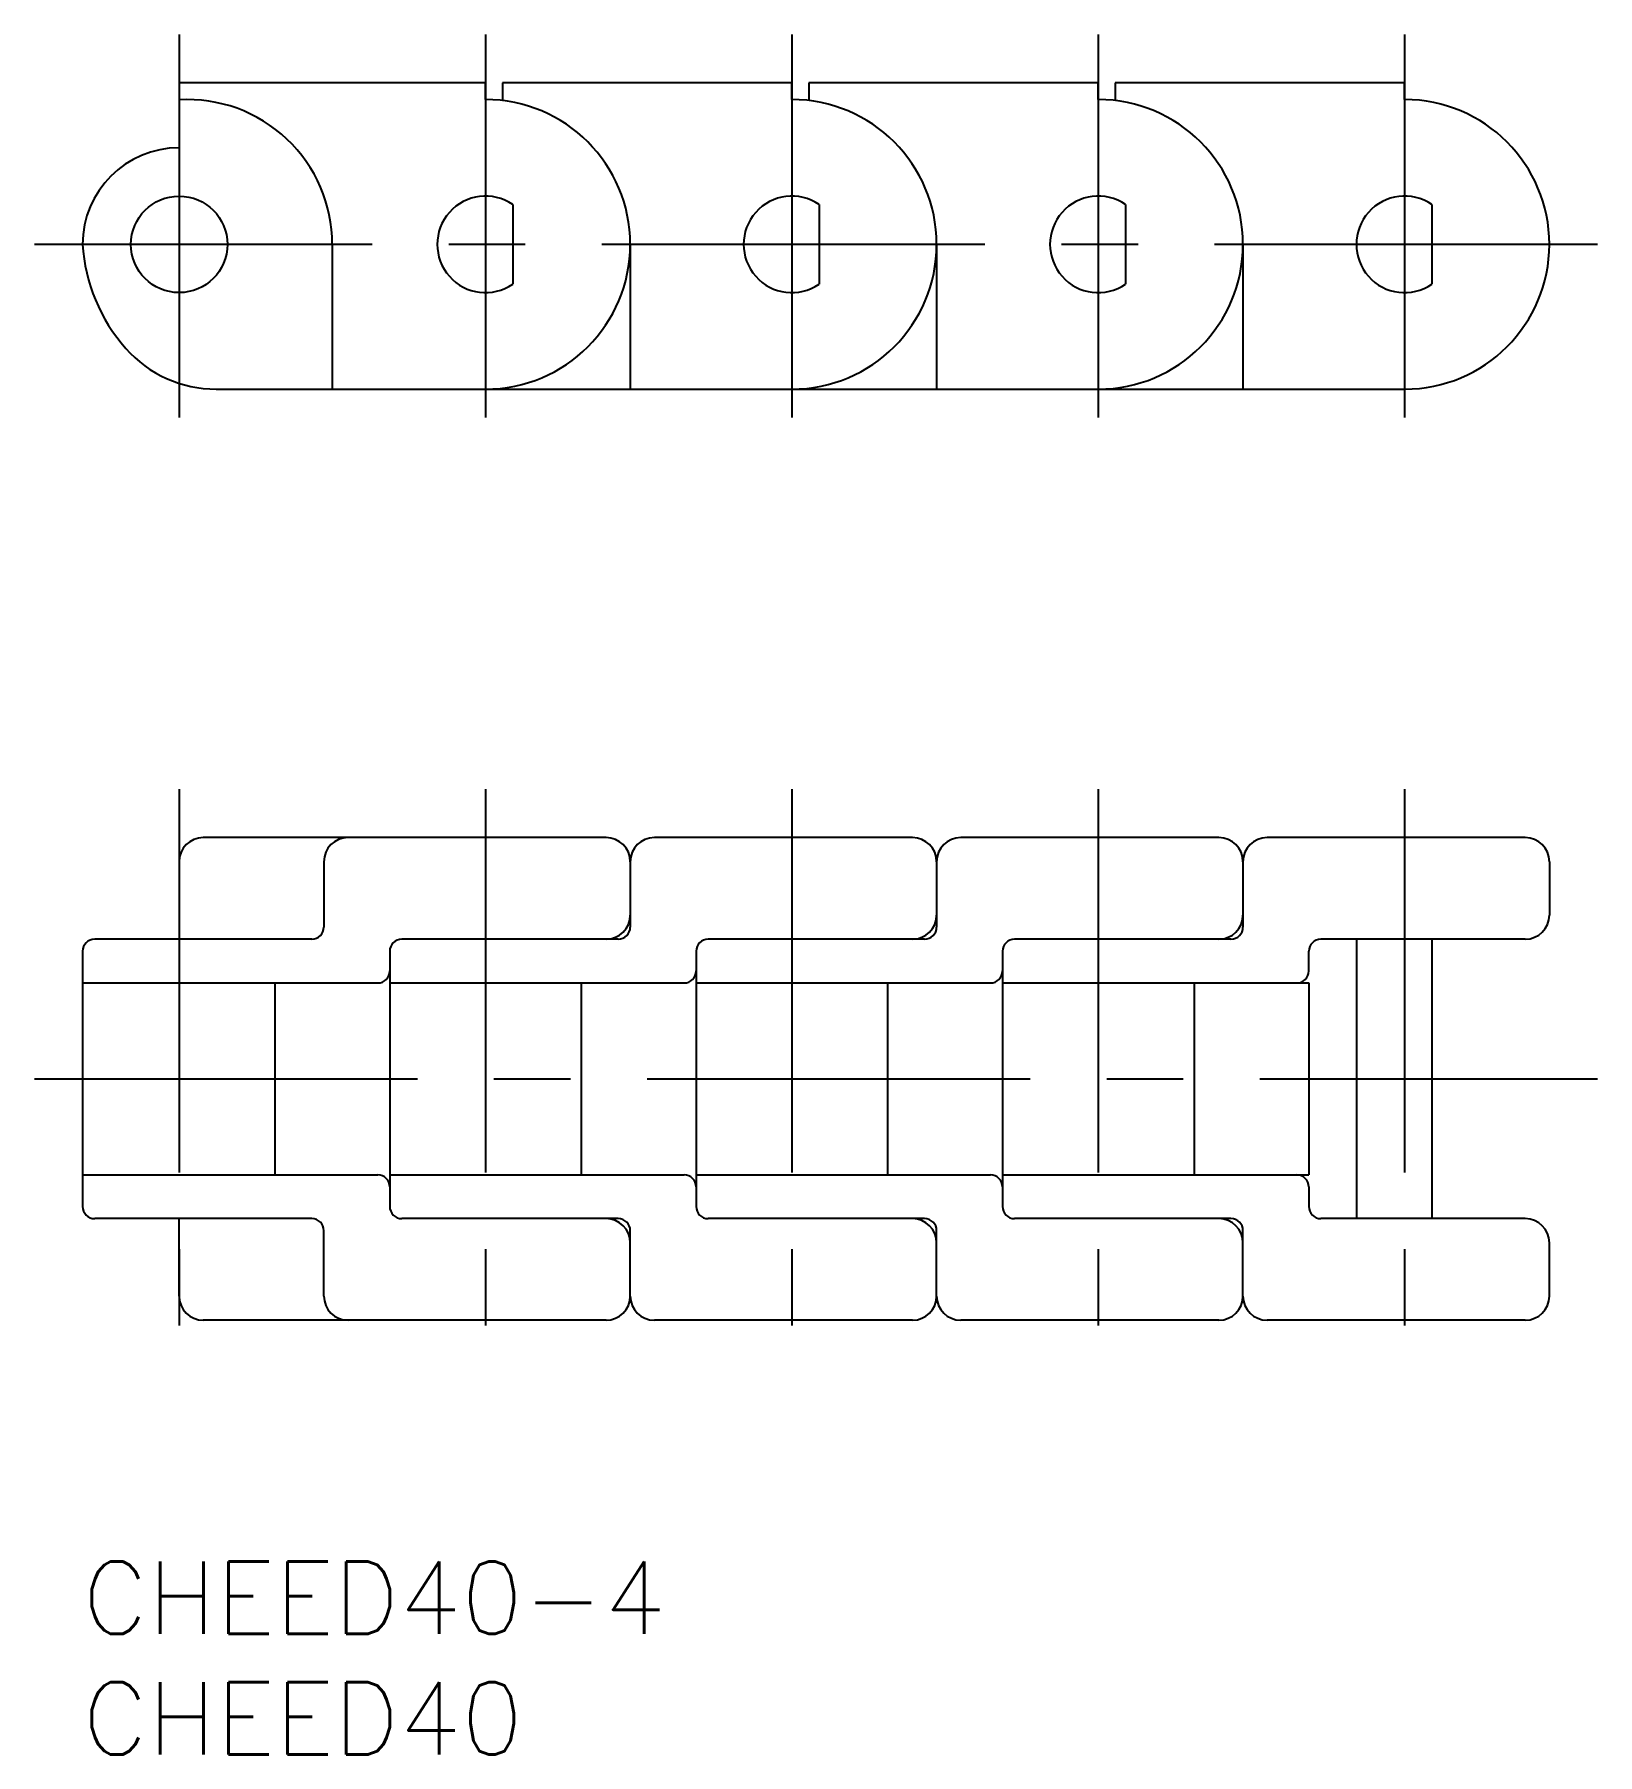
# Model space of a CAD drawing. Extents: x -2 to 62.8, y -8 to 63.3.
import ezdxf

# ---------------------------------------------------------------- set-up
doc = ezdxf.new("R2010")
doc.units = 0
doc.header["$LTSCALE"] = 0.5
doc.linetypes.add('CENTER', pattern=[50.8, 31.75, -6.35, 6.35, -6.35])
for name, color, linetype in [('MSM_CENTER', 1, 'CENTER'), ('MSM_CONTINUOUS', 7, 'CONTINUOUS'), ('MSM_PART_NUMBER', 7, 'CONTINUOUS')]:
    doc.layers.add(name, color=color, linetype=linetype)
doc.styles.get("Standard").update_dxf_attribs({"font": 'txt.shx', "height": 3, "bigfont": 'bigfont.shx'})

# ---------------------------------------------------------------- blocks, each defined once
blk = doc.blocks.new('*U11')
at = {"layer": 'MSM_PART_NUMBER'}
blk.add_text('CHEED40-4', height=3, dxfattribs=at).set_placement((0, -3))
blk = doc.blocks.new('*U12')
at = {"layer": 'MSM_PART_NUMBER'}
blk.add_text('CHEED40', height=3, dxfattribs=at).set_placement((0, -8))

msp = doc.modelspace()

# ---------------------------------------------------------------- linework, layer by layer
at = {"layer": 'MSM_CENTER', "color": 1, "linetype": 'CENTER'}
for p, q in [((4, 63.283), (4, 46.583)), ((16.7, 63.283), (16.7, 46.583)), ((29.4, 63.283), (29.4, 46.583)), ((42.1, 63.283), (42.1, 46.583)), ((54.8, 63.283), (54.8, 46.583)), ((62.8, 54.583), (-2, 54.583)), ((4, 32), (4, 8)), ((16.7, 32), (16.7, 8)), ((29.4, 32), (29.4, 8)), ((42.1, 32), (42.1, 8)), ((54.8, 32), (54.8, 8)), ((-2, 20), (62.8, 20))]:
    msp.add_line(p, q, dxfattribs=at)
at = {"layer": 'MSM_CONTINUOUS', "color": 7, "linetype": 'CONTINUOUS'}
for p, q in [((16.7, 61.283), (4, 61.283)), ((4, 61.283), (4, 58.583)), ((16.7, 60.583), (16.7, 61.283)), ((29.4, 61.283), (17.407, 61.283)), ((17.407, 61.283), (17.407, 60.548)), ((29.4, 60.583), (29.4, 61.283)), ((42.1, 61.283), (30.107, 61.283)), ((30.107, 61.283), (30.107, 60.548)), ((42.1, 60.583), (42.1, 61.283)), ((54.8, 61.283), (42.807, 61.283)), ((42.807, 61.283), (42.807, 60.548)), ((54.8, 60.583), (54.8, 61.283)), ((17.83, 56.233), (17.83, 52.933)), ((30.53, 56.233), (30.53, 52.933)), ((43.23, 56.233), (43.23, 52.933)), ((55.93, 56.233), (55.93, 52.933)), ((10.35, 54.583), (10.35, 48.583)), ((22.7, 54.583), (22.7, 48.583)), ((35.4, 54.583), (35.4, 48.583)), ((48.1, 54.583), (48.1, 48.583)), ((5.535, 48.583), (54.8, 48.583)), ((21.7, 30), (5, 30)), ((34.4, 30), (23.7, 30)), ((47.1, 30), (36.4, 30)), ((59.8, 30), (49.1, 30)), ((4, 29), (4, 25.79)), ((10, 29), (10, 26.29)), ((22.7, 29), (22.7, 26.29)), ((35.4, 29), (35.4, 26.29)), ((48.1, 29), (48.1, 26.29)), ((60.8, 29), (60.8, 26.79)), ((9.5, 25.79), (0.5, 25.79)), ((22.2, 25.79), (13.23, 25.79)), ((34.9, 25.79), (25.93, 25.79)), ((47.6, 25.79), (38.63, 25.79)), ((59.8, 25.79), (51.33, 25.79)), ((52.8, 25.79), (52.8, 14.21)), ((55.93, 25.79), (55.93, 14.21)), ((0, 25.29), (0, 14.71)), ((12.73, 25.29), (12.73, 14.71)), ((25.43, 25.29), (25.43, 14.71)), ((38.13, 25.29), (38.13, 14.71)), ((50.83, 24.475), (50.83, 25.29)), ((0, 23.975), (12.23, 23.975)), ((7.97, 23.975), (7.97, 16.025)), ((12.73, 23.975), (24.93, 23.975)), ((20.67, 23.975), (20.67, 16.025)), ((25.43, 23.975), (37.63, 23.975)), ((33.37, 23.975), (33.37, 16.025)), ((38.13, 23.975), (50.83, 23.975)), ((46.07, 23.975), (46.07, 16.025)), ((50.83, 23.975), (50.83, 16.025)), ((0, 16.025), (12.23, 16.025)), ((12.73, 16.025), (24.93, 16.025)), ((25.43, 16.025), (37.63, 16.025)), ((38.13, 16.025), (50.83, 16.025)), ((50.83, 15.525), (50.83, 14.71)), ((9.5, 14.21), (0.5, 14.21)), ((4, 11), (4, 14.21)), ((10, 11), (10, 13.71)), ((22.2, 14.21), (13.23, 14.21)), ((22.7, 11), (22.7, 13.71)), ((34.9, 14.21), (25.93, 14.21)), ((35.4, 11), (35.4, 13.71)), ((47.6, 14.21), (38.63, 14.21)), ((48.1, 11), (48.1, 13.71)), ((59.8, 14.21), (51.33, 14.21)), ((60.8, 11), (60.8, 13.21)), ((21.7, 10), (5, 10)), ((34.4, 10), (23.7, 10)), ((47.1, 10), (36.4, 10)), ((59.8, 10), (49.1, 10))]:
    msp.add_line(p, q, dxfattribs=at)
msp.add_circle((4, 54.583), 2, dxfattribs=at)
for centre, radius, start, end in [((4.35, 54.583), 6, 0, 93.32382), ((16.7, 54.583), 6, 270, 90), ((29.4, 54.583), 6, 270, 90), ((42.1, 54.583), 6, 270, 90), ((54.8, 54.583), 6, 270, 90), ((4, 54.583), 4, 90, 180), ((16.7, 54.583), 2, 55.58849, 304.41151), ((29.4, 54.583), 2, 55.58849, 304.41151), ((42.1, 54.583), 2, 55.58849, 304.41151), ((54.8, 54.583), 2, 55.58849, 304.41151), ((7.175, 55.033), 7.189, 183.58876, 221.48113), ((5.535, 53.583), 5, 221.48113, 270), ((5, 29), 1, 90, 180), ((11, 29), 1, 90, 180), ((21.7, 29), 1, 0, 90), ((23.7, 29), 1, 90, 180), ((34.4, 29), 1, 0, 90), ((36.4, 29), 1, 90, 180), ((47.1, 29), 1, 0, 90), ((49.1, 29), 1, 90, 180), ((59.8, 29), 1, 0, 90), ((21.7, 26.79), 1, 270, 0), ((34.4, 26.79), 1, 270, 0), ((47.1, 26.79), 1, 270, 0), ((59.8, 26.79), 1, 270, 0), ((0.5, 25.29), 0.5, 90, 180), ((9.5, 26.29), 0.5, 270, 0), ((13.23, 25.29), 0.5, 90, 180), ((22.2, 26.29), 0.5, 270, 0), ((25.93, 25.29), 0.5, 90, 180), ((34.9, 26.29), 0.5, 270, 0), ((38.63, 25.29), 0.5, 90, 180), ((47.6, 26.29), 0.5, 270, 0), ((51.33, 25.29), 0.5, 90, 180), ((12.23, 24.475), 0.5, 270, 0), ((24.93, 24.475), 0.5, 270, 0), ((37.63, 24.475), 0.5, 270, 0), ((50.33, 24.475), 0.5, 270, 0), ((12.23, 15.525), 0.5, 0, 90), ((24.93, 15.525), 0.5, 0, 90), ((37.63, 15.525), 0.5, 0, 90), ((50.33, 15.525), 0.5, 0, 90), ((0.5, 14.71), 0.5, 180, 270), ((13.23, 14.71), 0.5, 180, 270), ((25.93, 14.71), 0.5, 180, 270), ((38.63, 14.71), 0.5, 180, 270), ((51.33, 14.71), 0.5, 180, 270), ((9.5, 13.71), 0.5, 0, 90), ((21.7, 13.21), 1, 0, 90), ((22.2, 13.71), 0.5, 0, 90), ((34.4, 13.21), 1, 0, 90), ((34.9, 13.71), 0.5, 0, 90), ((47.1, 13.21), 1, 0, 90), ((47.6, 13.71), 0.5, 0, 90), ((59.8, 13.21), 1, 0, 90), ((5, 11), 1, 180, 270), ((11, 11), 1, 180, 270), ((21.7, 11), 1, 270, 0), ((23.7, 11), 1, 180, 270), ((34.4, 11), 1, 270, 0), ((36.4, 11), 1, 180, 270), ((47.1, 11), 1, 270, 0), ((49.1, 11), 1, 180, 270), ((59.8, 11), 1, 270, 0)]:
    msp.add_arc(centre, radius, start, end, dxfattribs=at)

# ---------------------------------------------------------------- block references
at = {"layer": 'MSM_CONTINUOUS'}
for name in ['*U11', '*U12']:
    msp.add_blockref(name, (0, 0), dxfattribs=at)

doc.saveas('drawing.dxf')
